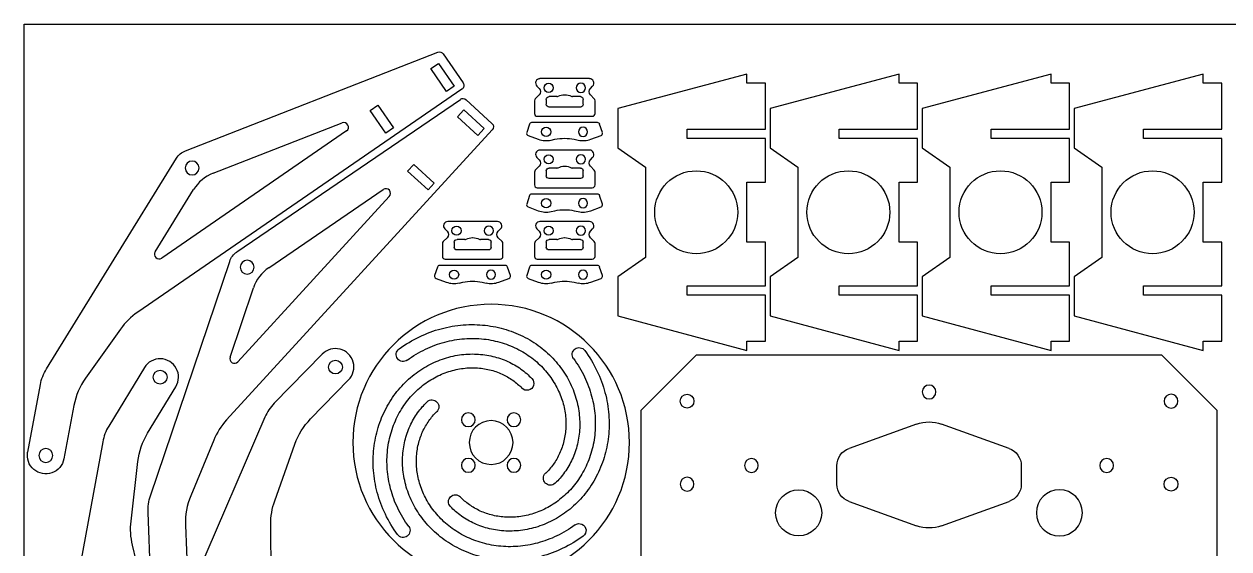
# Model space of a CAD drawing. Header units: millimetres. Extents: x 919 to 1726, y -261 to 19.
# Drawn here: x 918.7 to 1180.1, y -94.6 to 19.3 of the extents above; entities that cross this region are included whole.
import ezdxf

# ---------------------------------------------------------------- set-up
doc = ezdxf.new("R2010")
doc.units = ezdxf.units.MM
doc.layers.add('1', color=7, linetype='CONTINUOUS', true_color=0xffffff)

msp = doc.modelspace()

# ---------------------------------------------------------------- linework, layer by layer
at = {"layer": '1', "color": 3, "linetype": 'CONTINUOUS'}
for p, q in [((918.67, 19.34), (1388.67, 19.34)), ((918.67, -180.66), (918.67, 19.34)), ((953.67, -8.16), (1008.4, 13.22)), ((1006.92, 9.67), (1008.57, 10.8)), ((1008.57, 10.8), (1011.97, 5.86)), ((1009.58, 12.85), (1013.9, 6.58)), ((1010.32, 4.72), (1006.92, 9.67)), ((1075.5, 8.5), (1047.5, 1)), ((1075.5, 6.5), (1075.5, 8.5)), ((1108.5, 8.5), (1080.5, 1)), ((1108.5, 6.5), (1108.5, 8.5)), ((1141.5, 8.5), (1113.5, 1)), ((1141.5, 6.5), (1141.5, 8.5)), ((1174.5, 8.5), (1146.5, 1)), ((1174.5, 6.5), (1174.5, 8.5)), ((1011.97, 5.86), (1010.32, 4.72)), ((1029.92, 5.89, 2), (1030.42, 5.39, 2)), ((1041.35, 7.5, 2), (1030.59, 7.5, 2)), ((1041.52, 5.39, 2), (1042.02, 5.89, 2)), ((1079.5, 6.5), (1075.5, 6.5)), ((1079.5, -3.5), (1079.5, 6.5)), ((1112.5, 6.5), (1108.5, 6.5)), ((1112.5, -3.5), (1112.5, 6.5)), ((1145.5, 6.5), (1141.5, 6.5)), ((1145.5, -3.5), (1145.5, 6.5)), ((1178.5, 6.5), (1174.5, 6.5)), ((1178.5, -3.5), (1178.5, 6.5)), ((1013.64, 5.19), (943.32, -43.18)), ((964.81, -30.12), (1013.33, 3.01)), ((1014.57, 2.93), (1020.18, -2.21)), ((1029.4, 2.71, 2), (1029.4, -0.07, 2)), ((1030.42, 3.97, 2), (1029.58, 3.13, 2)), ((1031.97, 3, 2), (1031.97, 1.93, 2)), ((1034.28, 3.6, 2), (1032.57, 3.6, 2)), ((1035.93, 4, 2), (1036.01, 4, 2)), ((1039.37, 3.6, 2), (1037.66, 3.6, 2)), ((1039.97, 1.93, 2), (1039.97, 3, 2)), ((1042.36, 3.13, 2), (1041.52, 3.97, 2)), ((1042.54, -0.07, 2), (1042.54, 2.71, 2)), ((993.74, 0.6), (995.39, 1.73)), ((997.14, -4.34), (993.74, 0.6)), ((995.39, 1.73), (998.79, -3.21)), ((1012.69, -0.78), (1014.04, 0.7)), ((1014.04, 0.7), (1018.46, -3.35)), ((1039.37, 1.33, 2), (1032.57, 1.33, 2)), ((1047.5, 1), (1047.5, -7.5)), ((1080.5, 1), (1080.5, -7.5)), ((1113.5, 1), (1113.5, -7.5)), ((1146.5, 1), (1146.5, -7.5)), ((959.68, -13.04), (987.69, -2.1)), ((1017.11, -4.83), (1012.69, -0.78)), ((1028.31, -2.39, 2), (1027.71, -4.22, 2)), ((1043.07, -2.04, 2), (1028.79, -2.04, 2)), ((1030, -0.67, 2), (1041.94, -0.67, 2)), ((1044.15, -4.22, 2), (1043.54, -2.39, 2)), ((988.62, -3.85), (948.53, -31.43)), ((1020.24, -3.63), (962.6, -66.58)), ((998.79, -3.21), (997.14, -4.34)), ((1018.46, -3.35), (1017.11, -4.83)), ((1028.01, -4.85, 2), (1030.23, -5.66, 2)), ((1041.63, -5.66, 2), (1043.84, -4.85, 2)), ((1062.5, -5.5), (1062.5, -3.5)), ((1062.5, -3.5), (1079.5, -3.5)), ((1095.5, -3.5), (1112.5, -3.5)), ((1095.5, -5.5), (1095.5, -3.5)), ((1128.5, -5.5), (1128.5, -3.5)), ((1128.5, -3.5), (1145.5, -3.5)), ((1161.5, -5.5), (1161.5, -3.5)), ((1161.5, -3.5), (1178.5, -3.5)), ((1033, -5.85, 2), (1033.81, -5.67, 2)), ((1038.04, -5.67, 2), (1038.86, -5.85, 2)), ((1047.5, -7.5), (1053.5, -11.7)), ((1079.5, -5.5), (1062.5, -5.5)), ((1079.5, -15), (1079.5, -5.5)), ((1080.5, -7.5), (1086.5, -11.7)), ((1112.5, -5.5), (1095.5, -5.5)), ((1112.5, -15), (1112.5, -5.5)), ((1113.5, -7.5), (1119.5, -11.7)), ((1145.5, -5.5), (1128.5, -5.5)), ((1145.5, -15), (1145.5, -5.5)), ((1146.5, -7.5), (1152.5, -11.7)), ((1178.5, -5.5), (1161.5, -5.5)), ((1178.5, -15), (1178.5, -5.5)), ((923.52, -55.51), (951.72, -9.79)), ((1029.92, -9.61, 2), (1030.42, -10.11, 2)), ((1041.35, -8, 2), (1030.59, -8, 2)), ((1041.52, -10.11, 2), (1042.02, -9.61, 2)), ((1001.88, -12.58), (1003.23, -11.1)), ((1006.31, -16.63), (1001.88, -12.58)), ((1003.23, -11.1), (1007.66, -15.15)), ((1029.4, -12.79, 2), (1029.4, -15.57, 2)), ((1030.42, -11.53, 2), (1029.58, -12.37, 2)), ((1031.97, -12.5, 2), (1031.97, -13.57, 2)), ((1034.28, -11.9, 2), (1032.57, -11.9, 2)), ((1035.93, -11.5, 2), (1036.01, -11.5, 2)), ((1039.37, -11.9, 2), (1037.66, -11.9, 2)), ((1039.97, -13.57, 2), (1039.97, -12.5, 2)), ((1042.36, -12.37, 2), (1041.52, -11.53, 2)), ((1042.54, -15.57, 2), (1042.54, -12.79, 2)), ((1053.5, -11.7), (1053.5, -31.3)), ((1086.5, -11.7), (1086.5, -31.3)), ((1119.5, -11.7), (1119.5, -31.3)), ((1152.5, -11.7), (1152.5, -31.3)), ((1007.66, -15.15), (1006.31, -16.63)), ((1039.37, -14.17, 2), (1032.57, -14.17, 2)), ((1075.5, -28), (1075.5, -15)), ((1075.5, -15), (1079.5, -15)), ((1108.5, -15), (1112.5, -15)), ((1108.5, -28), (1108.5, -15)), ((1141.5, -28), (1141.5, -15)), ((1141.5, -15), (1145.5, -15)), ((1174.5, -28), (1174.5, -15)), ((1174.5, -15), (1178.5, -15)), ((947.11, -30.08), (955.44, -16.57)), ((997.9, -18.07), (965.04, -53.95)), ((971.77, -33.53), (996.59, -16.57)), ((1028.31, -17.89, 2), (1027.71, -19.72, 2)), ((1043.07, -17.54, 2), (1028.79, -17.54, 2)), ((1030, -16.17, 2), (1041.94, -16.17, 2)), ((1044.15, -19.72, 2), (1043.54, -17.89, 2)), ((1028.01, -20.35, 2), (1030.23, -21.16, 2)), ((1041.63, -21.16, 2), (1043.84, -20.35, 2)), ((1021.38, -23.5, 2), (1010.62, -23.5, 2)), ((1041.35, -23.5, 2), (1030.59, -23.5, 2)), ((1033, -21.35, 2), (1033.81, -21.17, 2)), ((1038.04, -21.17, 2), (1038.86, -21.35, 2)), ((1009.95, -25.11, 2), (1010.45, -25.61, 2)), ((1021.55, -25.61, 2), (1022.05, -25.11, 2)), ((1029.92, -25.11, 2), (1030.42, -25.61, 2)), ((1041.52, -25.61, 2), (1042.02, -25.11, 2)), ((1009.43, -28.29, 2), (1009.43, -31.07, 2)), ((1010.45, -27.03, 2), (1009.61, -27.87, 2)), ((1012, -28, 2), (1012, -29.07, 2)), ((1014.31, -27.4, 2), (1012.6, -27.4, 2)), ((1015.96, -27, 2), (1016.04, -27, 2)), ((1019.4, -27.4, 2), (1017.69, -27.4, 2)), ((1020, -29.07, 2), (1020, -28, 2)), ((1022.39, -27.87, 2), (1021.55, -27.03, 2)), ((1022.57, -31.07, 2), (1022.57, -28.29, 2)), ((1029.4, -28.29, 2), (1029.4, -31.07, 2)), ((1030.42, -27.03, 2), (1029.58, -27.87, 2)), ((1031.97, -28, 2), (1031.97, -29.07, 2)), ((1034.28, -27.4, 2), (1032.57, -27.4, 2)), ((1035.93, -27, 2), (1036.01, -27, 2)), ((1039.37, -27.4, 2), (1037.66, -27.4, 2)), ((1039.97, -29.07, 2), (1039.97, -28, 2)), ((1042.36, -27.87, 2), (1041.52, -27.03, 2)), ((1042.54, -31.07, 2), (1042.54, -28.29, 2)), ((1079.5, -28), (1075.5, -28)), ((1079.5, -37.5), (1079.5, -28)), ((1112.5, -28), (1108.5, -28)), ((1112.5, -37.5), (1112.5, -28)), ((1145.5, -28), (1141.5, -28)), ((1145.5, -37.5), (1145.5, -28)), ((1178.5, -28), (1174.5, -28)), ((1178.5, -37.5), (1178.5, -28)), ((1019.4, -29.67, 2), (1012.6, -29.67, 2)), ((1039.37, -29.67, 2), (1032.57, -29.67, 2)), ((1053.5, -31.3), (1047.5, -35.5)), ((1086.5, -31.3), (1080.5, -35.5)), ((1119.5, -31.3), (1113.5, -35.5)), ((1152.5, -31.3), (1146.5, -35.5)), ((946.09, -83.04), (963.28, -32.15)), ((1008.35, -33.39, 2), (1007.74, -35.22, 2)), ((1023.1, -33.04, 2), (1008.82, -33.04, 2)), ((1010.03, -31.67, 2), (1021.97, -31.67, 2)), ((1024.18, -35.22, 2), (1023.57, -33.39, 2)), ((1028.31, -33.39, 2), (1027.71, -35.22, 2)), ((1043.07, -33.04, 2), (1028.79, -33.04, 2)), ((1030, -31.67, 2), (1041.94, -31.67, 2)), ((1044.15, -35.22, 2), (1043.54, -33.39, 2)), ((1008.04, -35.85, 2), (1010.26, -36.66, 2)), ((1021.66, -36.66, 2), (1023.87, -35.85, 2)), ((1028.01, -35.85, 2), (1030.23, -36.66, 2)), ((1041.63, -36.66, 2), (1043.84, -35.85, 2)), ((1047.5, -35.5), (1047.5, -44)), ((1080.5, -35.5), (1080.5, -44)), ((1113.5, -35.5), (1113.5, -44)), ((1146.5, -35.5), (1146.5, -44)), ((963.35, -52.96), (968.43, -37.93)), ((1013.03, -36.85, 2), (1013.84, -36.67, 2)), ((1018.07, -36.67, 2), (1018.89, -36.85, 2)), ((1033, -36.85, 2), (1033.81, -36.67, 2)), ((1038.04, -36.67, 2), (1038.86, -36.85, 2)), ((1062.5, -37.5), (1079.5, -37.5)), ((1062.5, -39.5), (1062.5, -37.5)), ((1095.5, -37.5), (1112.5, -37.5)), ((1095.5, -39.5), (1095.5, -37.5)), ((1128.5, -39.5), (1128.5, -37.5)), ((1128.5, -37.5), (1145.5, -37.5)), ((1161.5, -37.5), (1178.5, -37.5)), ((1161.5, -39.5), (1161.5, -37.5)), ((1079.5, -39.5), (1062.5, -39.5)), ((1079.5, -49.5), (1079.5, -39.5)), ((1112.5, -39.5), (1095.5, -39.5)), ((1112.5, -49.5), (1112.5, -39.5)), ((1145.5, -39.5), (1128.5, -39.5)), ((1145.5, -49.5), (1145.5, -39.5)), ((1178.5, -39.5), (1161.5, -39.5)), ((1178.5, -49.5), (1178.5, -39.5)), ((1047.5, -44), (1075.5, -51.5)), ((1080.5, -44), (1108.5, -51.5)), ((1113.5, -44), (1141.5, -51.5)), ((1146.5, -44), (1174.5, -51.5)), ((939.6, -46.84), (932.03, -57.47)), ((1075.5, -49.5), (1079.5, -49.5)), ((1075.5, -51.5), (1075.5, -49.5)), ((1108.5, -51.5), (1108.5, -49.5)), ((1108.5, -49.5), (1112.5, -49.5)), ((1141.5, -49.5), (1145.5, -49.5)), ((1141.5, -51.5), (1141.5, -49.5)), ((1174.5, -49.5), (1178.5, -49.5)), ((1174.5, -51.5), (1174.5, -49.5)), ((983.36, -52.3), (972.95, -62.95)), ((1064.5, -52.5), (1052.5, -64.5)), ((1165.5, -52.5), (1064.5, -52.5)), ((1177.5, -64.5), (1165.5, -52.5)), ((944.77, -55.21), (937.03, -67.93)), ((919.45, -73.54), (922.21, -58.9)), ((945.45, -69.47), (951.6, -59.37)), ((980.82, -66.34), (989.08, -57.89)), ((929.5, -63.4), (927.31, -75.02)), ((1052.5, -64.5), (1052.5, -165.5)), ((1177.5, -165.5), (1177.5, -64.5)), ((970.92, -65.97), (949.64, -115.29)), ((1112.29, -67.47), (1097.65, -72.74)), ((1132.35, -72.74), (1117.71, -67.47)), ((935.73, -71.34), (926.09, -124.18)), ((959.81, -70.98), (954.82, -83.04)), ((973.04, -84.12), (977.41, -71.81)), ((941.88, -88.54), (943.36, -75.57)), ((1095, -80.5), (1095, -76.5)), ((1135, -76.5), (1135, -80.5)), ((1097.65, -84.26), (1112.29, -89.53)), ((1117.71, -89.53), (1132.35, -84.26)), ((946.18, -101.52), (945.57, -86.65)), ((953.69, -89.39), (954.17, -101.2)), ((972.89, -174.61), (972.18, -89.25)), ((962.09, -176.74), (942.2, -93.74))]:
    msp.add_line(p, q, dxfattribs=at)
for centre, radius in [((1032.47, 5.5, 2), 1), ((1031.93, -4.04, 2), 1), ((1032.47, -10, 2), 1), ((1064.5, -21.5), 9), ((1097.5, -21.5), 9), ((1130.5, -21.5), 9), ((1163.5, -21.5), 9), ((1031.93, -19.54, 2), 1), ((1012.5, -25.5, 2), 1), ((1032.47, -25.5, 2), 1), ((1011.96, -35.04, 2), 1), ((1031.93, -35.04, 2), 1), ((986.22, -55.09), 1.5), ((948.18, -57.29), 1.5), ((1062.5, -62.5), 1.5), ((1167.5, -80.5), 1.5), ((1086.72, -86.72), 5)]:
    msp.add_circle(centre, radius, dxfattribs=at)
at = {"layer": '1', "color": 3, "linetype": 'CONTINUOUS', "extrusion": (0, 0, -1)}
for centre, radius in [((-1039.47, 5.5, -2), 1), ((-1039.93, -4.04, -2), 1), ((-955.12, -11.89), 1.5), ((-1039.47, -10, -2), 1), ((-1039.93, -19.54, -2), 1), ((-1019.5, -25.5, -2), 1), ((-1039.47, -25.5, -2), 1), ((-967.07, -33.43), 1.5), ((-1019.96, -35.04, -2), 1), ((-1039.93, -35.04, -2), 1), ((-1020, -71.47, -0.05), 30), ((-1115, -60.5), 1.5), ((-1167.5, -62.5), 1.5), ((-1015.05, -66.52, -0.05), 1.5), ((-1024.95, -66.52, -0.05), 1.5), ((-1020, -71.47, -0.05), 4.75), ((-923.38, -74.28), 1.5), ((-1015.05, -76.42, -0.05), 1.5), ((-1024.95, -76.42, -0.05), 1.5), ((-1076.46, -76.46), 1.5), ((-1153.54, -76.46), 1.5), ((-1062.5, -80.5), 1.5), ((-1143.28, -86.72), 5)]:
    msp.add_circle(centre, radius, dxfattribs=at)
for centre, radius, start, end in [((-1008.76, 12.29), 1, 68.6642, 145.4769), ((-1013.08, 6.01), 1, 145.4769, 235.4769), ((-1029.71, 4.68, -2), 1, 135, 225), ((-1042.23, 4.68, -2), 1, 315, 45), ((-1013.89, 2.19), 1, 55.6642, 132.4769), ((-1032.57, 3, -2), 0.6, 0, 90), ((-1035.93, 1, -2), 3, 62.7911, 90), ((-1036.01, 1, -2), 3, 90, 117.2089), ((-1039.37, 3, -2), 0.6, 90, 180), ((-1032.57, 1.93, -2), 0.6, 270, 0), ((-1039.37, 1.93, -2), 0.6, 180, 270), ((-1019.51, -2.95), 1, 132.4769, 222.4769), ((-1035.93, -15.44, -2), 10, 77.7885, 102.2115), ((-955.12, -11.89), 4, 31.6642, 68.6642), ((-1029.71, -10.82, -2), 1, 135, 225), ((-1042.23, -10.82, -2), 1, 315, 45), ((-1032.57, -12.5, -2), 0.6, 0, 90), ((-1035.93, -14.5, -2), 3, 62.7911, 90), ((-1036.01, -14.5, -2), 3, 90, 117.2089), ((-1039.37, -12.5, -2), 0.6, 90, 180), ((-1032.57, -13.57, -2), 0.6, 270, 0), ((-1039.37, -13.57, -2), 0.6, 180, 270), ((-1035.93, -30.94, -2), 10, 77.7885, 102.2115), ((-1009.74, -26.32, -2), 1, 135, 225), ((-1022.26, -26.32, -2), 1, 315, 45), ((-1029.71, -26.32, -2), 1, 135, 225), ((-1042.23, -26.32, -2), 1, 315, 45), ((-1012.6, -28, -2), 0.6, 0, 90), ((-1015.96, -30, -2), 3, 62.7911, 90), ((-1016.04, -30, -2), 3, 90, 117.2089), ((-1019.4, -28, -2), 0.6, 90, 180), ((-1032.57, -28, -2), 0.6, 0, 90), ((-1035.93, -30, -2), 3, 62.7911, 90), ((-1036.01, -30, -2), 3, 90, 117.2089), ((-1039.37, -28, -2), 0.6, 90, 180), ((-967.07, -33.43), 4, 18.6642, 55.6642), ((-1012.6, -29.07, -2), 0.6, 270, 0), ((-1019.4, -29.07, -2), 0.6, 180, 270), ((-1032.57, -29.07, -2), 0.6, 270, 0), ((-1039.37, -29.07, -2), 0.6, 180, 270), ((-1015.96, -46.44, -2), 10, 77.7885, 102.2115), ((-1035.93, -46.44, -2), 10, 77.7885, 102.2115), ((-1000.91, -52.38, -0.05), 1.5, 233.7134, 53.7134), ((-1039.09, -52.38, -0.05), 1.5, 323.7134, 143.7134), ((-932.03, -60.75), 10, 10.6642, 31.6642), ((-1027.76, -58.64, -0.05), 1.5, 136.5715, 316.5715), ((-1007.16, -63.71, -0.05), 1.5, 46.5715, 226.5715), ((-991.55, -76.83), 15, 19.5231, 44.3358), ((-1115, -75), 8, 70.2342, 109.7658), ((-958.27, -77.27), 15, 6.5231, 31.3358), ((-1099, -76.5), 4, 0, 70.2342), ((-1131, -76.5), 4, 109.7658, 180), ((-923.38, -74.28), 4, 190.6642, 10.6642), ((-1032.84, -79.23, -0.05), 1.5, 226.5715, 46.5715), ((-1099, -80.5), 4, 289.7658, 0), ((-1131, -80.5), 4, 180, 250.2342), ((-955.56, -86.24), 10, 357.6642, 18.6642), ((-1012.24, -84.31, -0.05), 1.5, 316.5715, 136.5715), ((-987.18, -89.13), 15, 359.5231, 19.5231), ((-956.78, -90.24), 15, 346.5231, 6.5231), ((-1039.09, -90.57, -0.05), 1.5, 53.7134, 233.7134), ((-1000.91, -90.57, -0.05), 1.5, 143.7134, 323.7134), ((-1115, -82), 8, 250.2342, 289.7658)]:
    msp.add_arc(centre, radius, start, end, dxfattribs=at)
at = {"layer": '1', "color": 3, "linetype": 'CONTINUOUS'}
for centre, radius, start, end in [((1030.59, 6.55, 2), 0.945, 90, 225), ((1041.35, 6.55, 2), 0.945, 315, 90), ((1030, 2.71, 2), 0.6, 135, 180), ((1034.28, 4.2, 2), 0.6, 270, 297.2089), ((1037.66, 4.2, 2), 0.6, 242.7911, 270), ((1041.94, 2.71, 2), 0.6, 0, 45), ((988.05, -3.03), 1, 304.5231, 111.3358), ((1028.79, -2.54, 2), 0.5, 90, 161.8083), ((1030, -0.07, 2), 0.6, 180, 270), ((1041.94, -0.07, 2), 0.6, 270, 0), ((1043.07, -2.54, 2), 0.5, 18.1917, 90), ((1028.19, -4.38, 2), 0.5, 161.8083, 250), ((1043.67, -4.38, 2), 0.5, 290, 18.1917), ((1031.94, -0.96, 2), 5, 250, 282.2115), ((1039.92, -0.96, 2), 5, 257.7885, 290), ((1030.59, -8.95, 2), 0.945, 90, 225), ((1041.35, -8.95, 2), 0.945, 315, 90), ((962.85, -21.14), 8.7, 111.3358, 148.3358), ((1030, -12.79, 2), 0.6, 135, 180), ((1034.28, -11.3, 2), 0.6, 270, 297.2089), ((1037.66, -11.3, 2), 0.6, 242.7911, 270), ((1041.94, -12.79, 2), 0.6, 0, 45), ((1030, -15.57, 2), 0.6, 180, 270), ((1041.94, -15.57, 2), 0.6, 270, 0), ((997.16, -17.39), 1, 317.5231, 124.3358), ((1028.79, -18.04, 2), 0.5, 90, 161.8083), ((1043.07, -18.04, 2), 0.5, 18.1917, 90), ((1028.19, -19.88, 2), 0.5, 161.8083, 250), ((1043.67, -19.88, 2), 0.5, 290, 18.1917), ((1010.62, -24.45, 2), 0.945, 90, 225), ((1021.38, -24.45, 2), 0.945, 315, 90), ((1030.59, -24.45, 2), 0.945, 90, 225), ((1031.94, -16.46, 2), 5, 250, 282.2115), ((1039.92, -16.46, 2), 5, 257.7885, 290), ((1041.35, -24.45, 2), 0.945, 315, 90), ((1010.03, -28.29, 2), 0.6, 135, 180), ((1014.31, -26.8, 2), 0.6, 270, 297.2089), ((1017.69, -26.8, 2), 0.6, 242.7911, 270), ((1021.97, -28.29, 2), 0.6, 0, 45), ((1030, -28.29, 2), 0.6, 135, 180), ((1034.28, -26.8, 2), 0.6, 270, 297.2089), ((1037.66, -26.8, 2), 0.6, 242.7911, 270), ((1041.94, -28.29, 2), 0.6, 0, 45), ((947.96, -30.61), 1, 148.3358, 304.5231), ((1010.03, -31.07, 2), 0.6, 180, 270), ((1021.97, -31.07, 2), 0.6, 270, 0), ((1030, -31.07, 2), 0.6, 180, 270), ((1041.94, -31.07, 2), 0.6, 270, 0), ((976.67, -40.71), 8.7, 124.3358, 161.3358), ((1008.82, -33.54, 2), 0.5, 90, 161.8083), ((1023.1, -33.54, 2), 0.5, 18.1917, 90), ((1028.79, -33.54, 2), 0.5, 90, 161.8083), ((1043.07, -33.54, 2), 0.5, 18.1917, 90), ((1008.22, -35.38, 2), 0.5, 161.8083, 250), ((1023.7, -35.38, 2), 0.5, 290, 18.1917), ((1028.19, -35.38, 2), 0.5, 161.8083, 250), ((1043.67, -35.38, 2), 0.5, 290, 18.1917), ((1011.97, -31.96, 2), 5, 250, 282.2115), ((1019.95, -31.96, 2), 5, 257.7885, 290), ((1031.94, -31.96, 2), 5, 250, 282.2115), ((1039.92, -31.96, 2), 5, 257.7885, 290), ((951.82, -55.54), 15, 124.5231, 144.5231), ((986.22, -55.09), 4, 315.6642, 135.6642), ((948.18, -57.29), 4, 328.6642, 148.6642), ((964.3, -53.28), 1, 161.3358, 317.5231), ((944.24, -66.18), 15, 144.5231, 169.3358), ((980.1, -69.93), 10, 135.6642, 156.6642), ((945.57, -73.13), 10, 148.6642, 169.6642), ((973.67, -76.71), 15, 137.5231, 157.5231), ((968.68, -88.77), 15, 157.5231, 182.3358)]:
    msp.add_arc(centre, radius, start, end, dxfattribs=at)
at = {"layer": '1', "color": 6, "linetype": 'CONTINUOUS'}
for points in [[(1000.02, -51.17, 0.05), (1001.43, -50.14, 0.05), (1002.91, -49.25, 0.05), (1005.97, -47.78, 0.05), (1007.55, -47.2, 0.05), (1010.74, -46.34, 0.05), (1012.36, -46.07, 0.05), (1015.57, -45.83, 0.05), (1017.16, -45.86, 0.05), (1020.27, -46.2, 0.05), (1021.79, -46.52, 0.05), (1024.69, -47.4, 0.05), (1026.09, -47.98, 0.05), (1028.7, -49.35, 0.05), (1029.92, -50.15, 0.05), (1032.16, -51.93, 0.05), (1033.18, -52.91, 0.05), (1034.99, -55.01, 0.05), (1035.79, -56.13, 0.05), (1037.13, -58.46, 0.05), (1037.68, -59.67, 0.05), (1038.53, -62.12, 0.05), (1038.83, -63.37, 0.05), (1039.2, -65.85, 0.05), (1039.26, -67.09, 0.05), (1039.15, -69.51, 0.05), (1038.98, -70.69, 0.05), (1038.44, -72.96, 0.05), (1038.06, -74.05, 0.05), (1037.13, -76.09, 0.05), (1036.58, -77.05, 0.05), (1035.63, -78.37, 0.05), (1035.3, -78.79, 0.05), (1034.62, -79.58, 0.05), (1034.27, -79.94, 0.05), (1033.89, -80.3, 0.05), (1033.88, -80.31, 0.05), (1033.87, -80.32, 0.05)], [(1001.8, -53.59, 0.05), (1003.05, -52.67, 0.05), (1004.37, -51.88, 0.05), (1007.1, -50.57, 0.05), (1008.51, -50.05, 0.05), (1011.34, -49.29, 0.05), (1012.77, -49.05, 0.05), (1015.61, -48.83, 0.05), (1017.02, -48.86, 0.05), (1019.76, -49.16, 0.05), (1021.09, -49.44, 0.05), (1023.64, -50.22, 0.05), (1024.86, -50.72, 0.05), (1027.14, -51.92, 0.05), (1028.2, -52.62, 0.05), (1030.15, -54.16, 0.05), (1031.03, -55.02, 0.05), (1032.6, -56.83, 0.05), (1033.28, -57.8, 0.05), (1034.43, -59.8, 0.05), (1034.91, -60.83, 0.05), (1035.64, -62.93, 0.05), (1035.89, -63.99, 0.05), (1036.2, -66.1, 0.05), (1036.25, -67.14, 0.05), (1036.16, -69.18, 0.05), (1036.02, -70.18, 0.05), (1035.56, -72.07, 0.05), (1035.25, -72.98, 0.05), (1034.48, -74.68, 0.05), (1034.02, -75.47, 0.05), (1033.25, -76.55, 0.05), (1032.98, -76.89, 0.05), (1032.42, -77.54, 0.05), (1032.13, -77.84, 0.05), (1031.82, -78.13, 0.05), (1031.82, -78.14, 0.05), (1031.81, -78.15, 0.05)], [(999.7, -91.45, 0.05), (998.67, -90.05, 0.05), (997.78, -88.57, 0.05), (996.31, -85.5, 0.05), (995.73, -83.93, 0.05), (994.87, -80.73, 0.05), (994.6, -79.12, 0.05), (994.35, -75.91, 0.05), (994.38, -74.31, 0.05), (994.73, -71.2, 0.05), (995.04, -69.69, 0.05), (995.93, -66.78, 0.05), (996.5, -65.39, 0.05), (997.88, -62.78, 0.05), (998.68, -61.55, 0.05), (1000.46, -59.31, 0.05), (1001.44, -58.29, 0.05), (1003.54, -56.48, 0.05), (1004.66, -55.69, 0.05), (1006.99, -54.35, 0.05), (1008.19, -53.8, 0.05), (1010.65, -52.94, 0.05), (1011.89, -52.64, 0.05), (1014.38, -52.28, 0.05), (1015.61, -52.22, 0.05), (1018.03, -52.33, 0.05), (1019.21, -52.49, 0.05), (1021.49, -53.04, 0.05), (1022.57, -53.41, 0.05), (1024.62, -54.34, 0.05), (1025.58, -54.9, 0.05), (1026.9, -55.84, 0.05), (1027.32, -56.17, 0.05), (1028.1, -56.86, 0.05), (1028.47, -57.21, 0.05), (1028.83, -57.58, 0.05), (1028.84, -57.6, 0.05), (1028.85, -57.61, 0.05)], [(1040.3, -51.5, 0.05), (1041.33, -52.9, 0.05), (1042.22, -54.38, 0.05), (1043.69, -57.44, 0.05), (1044.27, -59.02, 0.05), (1045.13, -62.22, 0.05), (1045.4, -63.83, 0.05), (1045.65, -67.04, 0.05), (1045.62, -68.64, 0.05), (1045.27, -71.75, 0.05), (1044.96, -73.26, 0.05), (1044.07, -76.17, 0.05), (1043.5, -77.56, 0.05), (1042.12, -80.17, 0.05), (1041.32, -81.39, 0.05), (1039.54, -83.64, 0.05), (1038.56, -84.66, 0.05), (1036.46, -86.47, 0.05), (1035.34, -87.26, 0.05), (1033.01, -88.6, 0.05), (1031.81, -89.15, 0.05), (1029.35, -90.01, 0.05), (1028.11, -90.31, 0.05), (1025.62, -90.67, 0.05), (1024.39, -90.73, 0.05), (1021.97, -90.62, 0.05), (1020.79, -90.46, 0.05), (1018.51, -89.91, 0.05), (1017.43, -89.54, 0.05), (1015.38, -88.6, 0.05), (1014.42, -88.05, 0.05), (1013.1, -87.11, 0.05), (1012.68, -86.78, 0.05), (1011.9, -86.09, 0.05), (1011.53, -85.74, 0.05), (1011.17, -85.37, 0.05), (1011.16, -85.35, 0.05), (1011.15, -85.34, 0.05)], [(1037.88, -53.27, 0.05), (1038.8, -54.53, 0.05), (1039.6, -55.85, 0.05), (1040.91, -58.58, 0.05), (1041.42, -59.98, 0.05), (1042.18, -62.82, 0.05), (1042.43, -64.25, 0.05), (1042.64, -67.08, 0.05), (1042.62, -68.49, 0.05), (1042.31, -71.23, 0.05), (1042.04, -72.56, 0.05), (1041.26, -75.11, 0.05), (1040.75, -76.33, 0.05), (1039.55, -78.61, 0.05), (1038.86, -79.68, 0.05), (1037.31, -81.62, 0.05), (1036.46, -82.51, 0.05), (1034.64, -84.07, 0.05), (1033.68, -84.76, 0.05), (1031.68, -85.91, 0.05), (1030.64, -86.38, 0.05), (1028.55, -87.11, 0.05), (1027.49, -87.37, 0.05), (1025.38, -87.68, 0.05), (1024.33, -87.73, 0.05), (1022.29, -87.64, 0.05), (1021.3, -87.49, 0.05), (1019.4, -87.04, 0.05), (1018.49, -86.72, 0.05), (1016.8, -85.95, 0.05), (1016.01, -85.49, 0.05), (1014.92, -84.72, 0.05), (1014.58, -84.45, 0.05), (1013.94, -83.89, 0.05), (1013.64, -83.6, 0.05), (1013.35, -83.3, 0.05), (1013.34, -83.29, 0.05), (1013.33, -83.28, 0.05)], [(1002.12, -89.68, 0.05), (1001.2, -88.42, 0.05), (1000.4, -87.1, 0.05), (999.09, -84.37, 0.05), (998.58, -82.97, 0.05), (997.82, -80.13, 0.05), (997.57, -78.7, 0.05), (997.36, -75.86, 0.05), (997.38, -74.46, 0.05), (997.69, -71.72, 0.05), (997.96, -70.39, 0.05), (998.74, -67.84, 0.05), (999.25, -66.62, 0.05), (1000.45, -64.34, 0.05), (1001.14, -63.27, 0.05), (1002.69, -61.33, 0.05), (1003.54, -60.44, 0.05), (1005.36, -58.88, 0.05), (1006.32, -58.19, 0.05), (1008.32, -57.04, 0.05), (1009.36, -56.57, 0.05), (1011.45, -55.84, 0.05), (1012.51, -55.58, 0.05), (1014.62, -55.27, 0.05), (1015.67, -55.22, 0.05), (1017.71, -55.31, 0.05), (1018.7, -55.46, 0.05), (1020.6, -55.91, 0.05), (1021.51, -56.22, 0.05), (1023.2, -57, 0.05), (1023.99, -57.45, 0.05), (1025.08, -58.23, 0.05), (1025.42, -58.5, 0.05), (1026.06, -59.06, 0.05), (1026.36, -59.34, 0.05), (1026.65, -59.65, 0.05), (1026.66, -59.66, 0.05), (1026.67, -59.67, 0.05)], [(1039.98, -91.78, 0.05), (1038.57, -92.81, 0.05), (1037.09, -93.69, 0.05), (1034.03, -95.17, 0.05), (1032.45, -95.75, 0.05), (1029.26, -96.61, 0.05), (1027.64, -96.88, 0.05), (1024.43, -97.12, 0.05), (1022.84, -97.09, 0.05), (1019.73, -96.75, 0.05), (1018.21, -96.43, 0.05), (1015.31, -95.54, 0.05), (1013.91, -94.97, 0.05), (1011.3, -93.6, 0.05), (1010.08, -92.8, 0.05), (1007.84, -91.02, 0.05), (1006.82, -90.04, 0.05), (1005.01, -87.93, 0.05), (1004.21, -86.82, 0.05), (1002.87, -84.49, 0.05), (1002.32, -83.28, 0.05), (1001.47, -80.83, 0.05), (1001.17, -79.58, 0.05), (1000.8, -77.1, 0.05), (1000.74, -75.86, 0.05), (1000.85, -73.44, 0.05), (1001.02, -72.26, 0.05), (1001.56, -69.99, 0.05), (1001.94, -68.9, 0.05), (1002.87, -66.86, 0.05), (1003.42, -65.9, 0.05), (1004.37, -64.58, 0.05), (1004.7, -64.16, 0.05), (1005.38, -63.37, 0.05), (1005.73, -63.01, 0.05), (1006.11, -62.65, 0.05), (1006.12, -62.64, 0.05), (1006.13, -62.63, 0.05)], [(1038.2, -89.36, 0.05), (1036.95, -90.28, 0.05), (1035.63, -91.07, 0.05), (1032.9, -92.38, 0.05), (1031.49, -92.9, 0.05), (1028.66, -93.66, 0.05), (1027.23, -93.9, 0.05), (1024.39, -94.12, 0.05), (1022.98, -94.09, 0.05), (1020.24, -93.79, 0.05), (1018.91, -93.51, 0.05), (1016.36, -92.73, 0.05), (1015.14, -92.23, 0.05), (1012.86, -91.03, 0.05), (1011.8, -90.33, 0.05), (1009.85, -88.79, 0.05), (1008.97, -87.93, 0.05), (1007.4, -86.12, 0.05), (1006.72, -85.15, 0.05), (1005.57, -83.15, 0.05), (1005.09, -82.12, 0.05), (1004.36, -80.02, 0.05), (1004.11, -78.96, 0.05), (1003.8, -76.85, 0.05), (1003.75, -75.81, 0.05), (1003.84, -73.77, 0.05), (1003.98, -72.77, 0.05), (1004.44, -70.88, 0.05), (1004.75, -69.97, 0.05), (1005.52, -68.27, 0.05), (1005.98, -67.48, 0.05), (1006.75, -66.4, 0.05), (1007.02, -66.06, 0.05), (1007.58, -65.41, 0.05), (1007.87, -65.11, 0.05), (1008.18, -64.82, 0.05), (1008.18, -64.81, 0.05), (1008.19, -64.8, 0.05)]]:
    msp.add_open_spline(points, degree=3, knots=[0, 0, 0, 0, 0.0625, 0.0625, 0.125, 0.125, 0.1875, 0.1875, 0.25, 0.25, 0.3125, 0.3125, 0.375, 0.375, 0.4375, 0.4375, 0.5, 0.5, 0.5625, 0.5625, 0.625, 0.625, 0.6875, 0.6875, 0.75, 0.75, 0.8125, 0.8125, 0.875, 0.875, 0.9375, 0.9375, 0.96875, 0.96875, 0.999023, 0.999023, 1, 1, 1, 1], dxfattribs=at)

doc.saveas('drawing.dxf')
